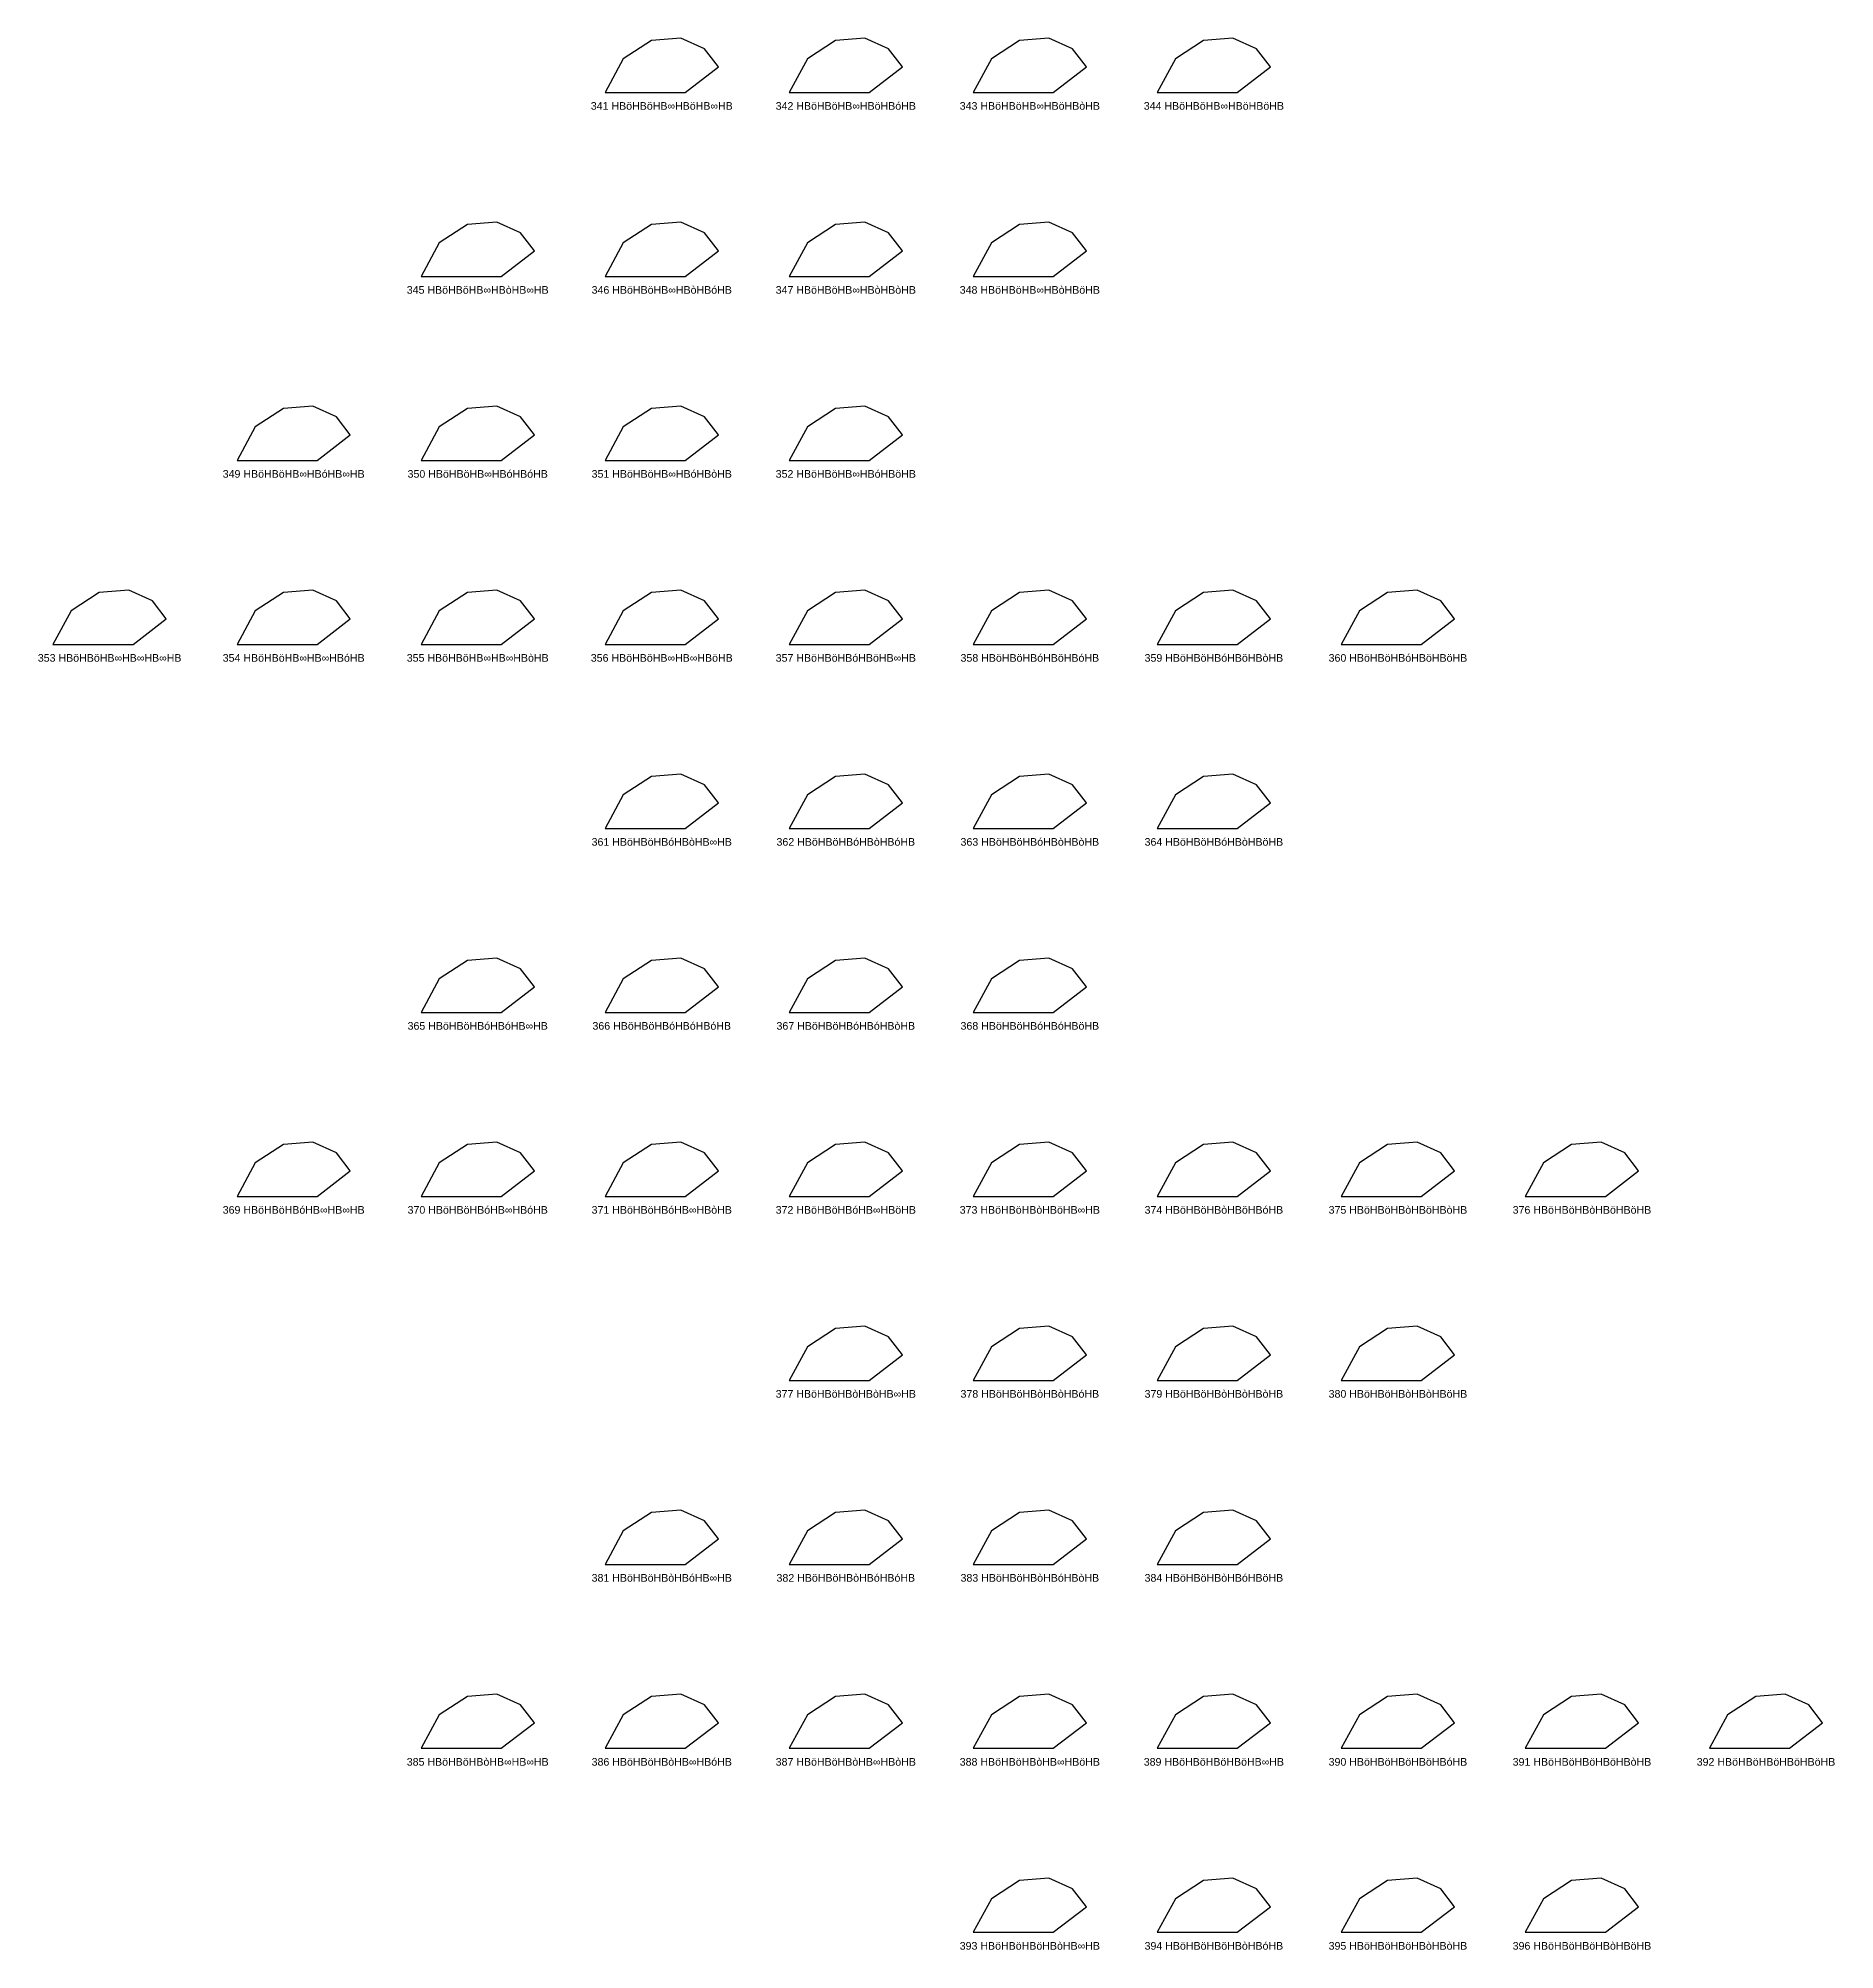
# Model space of a CAD drawing. Header units: millimetres. Extents: x 122552 to 1654769, y -10280102 to 62068.
# Drawn here: x 1318963 to 1579093, y -5089940 to -4813085 of the extents above; entities that cross this region are included whole.
import ezdxf
from ezdxf.enums import TextEntityAlignment as Align

# ---------------------------------------------------------------- set-up
doc = ezdxf.new("R2010")
doc.units = ezdxf.units.MM
doc.styles.add('Arial', font='arial_0.ttf')

msp = doc.modelspace()

# ---------------------------------------------------------------- linework, layer by layer
for points in [[(1412010, -4813085), (1407754, -4813422), (1403681, -4816069), (1401045, -4820927), (1412632, -4820927), (1417450, -4817223), (1415439, -4814608)], [(1438659, -4813085), (1434402, -4813422), (1430330, -4816069), (1427693, -4820927), (1439281, -4820927), (1444098, -4817223), (1442088, -4814608)], [(1465307, -4813085), (1461051, -4813422), (1456978, -4816069), (1454342, -4820927), (1465929, -4820927), (1470747, -4817223), (1468737, -4814608)], [(1491956, -4813085), (1487700, -4813422), (1483627, -4816069), (1480991, -4820927), (1492578, -4820927), (1497396, -4817223), (1495385, -4814608)], [(1385361, -4839733), (1381105, -4840071), (1377032, -4842718), (1374396, -4847576), (1385983, -4847576), (1390801, -4843871), (1388791, -4841257)], [(1412010, -4839733), (1407754, -4840071), (1403681, -4842718), (1401045, -4847576), (1412632, -4847576), (1417450, -4843871), (1415439, -4841257)], [(1438659, -4839733), (1434402, -4840071), (1430330, -4842718), (1427693, -4847576), (1439281, -4847576), (1444098, -4843871), (1442088, -4841257)], [(1465307, -4839733), (1461051, -4840071), (1456978, -4842718), (1454342, -4847576), (1465929, -4847576), (1470747, -4843871), (1468737, -4841257)], [(1358713, -4866382), (1354456, -4866719), (1350384, -4869367), (1347747, -4874225), (1359335, -4874225), (1364152, -4870520), (1362142, -4867905)], [(1385361, -4866382), (1381105, -4866719), (1377032, -4869367), (1374396, -4874225), (1385983, -4874225), (1390801, -4870520), (1388791, -4867905)], [(1412010, -4866382), (1407754, -4866719), (1403681, -4869367), (1401045, -4874225), (1412632, -4874225), (1417450, -4870520), (1415439, -4867905)], [(1438659, -4866382), (1434402, -4866719), (1430330, -4869367), (1427693, -4874225), (1439281, -4874225), (1444098, -4870520), (1442088, -4867905)], [(1332064, -4893031), (1327808, -4893368), (1323735, -4896016), (1321099, -4900873), (1332686, -4900873), (1337504, -4897169), (1335493, -4894554)], [(1358713, -4893031), (1354456, -4893368), (1350384, -4896016), (1347747, -4900873), (1359335, -4900873), (1364152, -4897169), (1362142, -4894554)], [(1385361, -4893031), (1381105, -4893368), (1377032, -4896016), (1374396, -4900873), (1385983, -4900873), (1390801, -4897169), (1388791, -4894554)], [(1412010, -4893031), (1407754, -4893368), (1403681, -4896016), (1401045, -4900873), (1412632, -4900873), (1417450, -4897169), (1415439, -4894554)], [(1438659, -4893031), (1434402, -4893368), (1430330, -4896016), (1427693, -4900873), (1439281, -4900873), (1444098, -4897169), (1442088, -4894554)], [(1465307, -4893031), (1461051, -4893368), (1456978, -4896016), (1454342, -4900873), (1465929, -4900873), (1470747, -4897169), (1468737, -4894554)], [(1491956, -4893031), (1487700, -4893368), (1483627, -4896016), (1480991, -4900873), (1492578, -4900873), (1497396, -4897169), (1495385, -4894554)], [(1518605, -4893031), (1514348, -4893368), (1510276, -4896016), (1507639, -4900873), (1519227, -4900873), (1524044, -4897169), (1522034, -4894554)], [(1412010, -4919679), (1407754, -4920017), (1403681, -4922664), (1401045, -4927522), (1412632, -4927522), (1417450, -4923817), (1415439, -4921203)], [(1438659, -4919679), (1434402, -4920017), (1430330, -4922664), (1427693, -4927522), (1439281, -4927522), (1444098, -4923817), (1442088, -4921203)], [(1465307, -4919679), (1461051, -4920017), (1456978, -4922664), (1454342, -4927522), (1465929, -4927522), (1470747, -4923817), (1468737, -4921203)], [(1491956, -4919679), (1487700, -4920017), (1483627, -4922664), (1480991, -4927522), (1492578, -4927522), (1497396, -4923817), (1495385, -4921203)], [(1385361, -4946328), (1381105, -4946665), (1377032, -4949313), (1374396, -4954171), (1385983, -4954171), (1390801, -4950466), (1388791, -4947851)], [(1412010, -4946328), (1407754, -4946665), (1403681, -4949313), (1401045, -4954171), (1412632, -4954171), (1417450, -4950466), (1415439, -4947851)], [(1438659, -4946328), (1434402, -4946665), (1430330, -4949313), (1427693, -4954171), (1439281, -4954171), (1444098, -4950466), (1442088, -4947851)], [(1465307, -4946328), (1461051, -4946665), (1456978, -4949313), (1454342, -4954171), (1465929, -4954171), (1470747, -4950466), (1468737, -4947851)], [(1358713, -4972977), (1354456, -4973314), (1350384, -4975962), (1347747, -4980819), (1359335, -4980819), (1364152, -4977115), (1362142, -4974500)], [(1385361, -4972977), (1381105, -4973314), (1377032, -4975962), (1374396, -4980819), (1385983, -4980819), (1390801, -4977115), (1388791, -4974500)], [(1412010, -4972977), (1407754, -4973314), (1403681, -4975962), (1401045, -4980819), (1412632, -4980819), (1417450, -4977115), (1415439, -4974500)], [(1438659, -4972977), (1434402, -4973314), (1430330, -4975962), (1427693, -4980819), (1439281, -4980819), (1444098, -4977115), (1442088, -4974500)], [(1465307, -4972977), (1461051, -4973314), (1456978, -4975962), (1454342, -4980819), (1465929, -4980819), (1470747, -4977115), (1468737, -4974500)], [(1491956, -4972977), (1487700, -4973314), (1483627, -4975962), (1480991, -4980819), (1492578, -4980819), (1497396, -4977115), (1495385, -4974500)], [(1518605, -4972977), (1514348, -4973314), (1510276, -4975962), (1507639, -4980819), (1519227, -4980819), (1524044, -4977115), (1522034, -4974500)], [(1545253, -4972977), (1540997, -4973314), (1536924, -4975962), (1534288, -4980819), (1545875, -4980819), (1550693, -4977115), (1548683, -4974500)], [(1438659, -4999625), (1434402, -4999963), (1430330, -5002610), (1427693, -5007468), (1439281, -5007468), (1444098, -5003763), (1442088, -5001149)], [(1465307, -4999625), (1461051, -4999963), (1456978, -5002610), (1454342, -5007468), (1465929, -5007468), (1470747, -5003763), (1468737, -5001149)], [(1491956, -4999625), (1487700, -4999963), (1483627, -5002610), (1480991, -5007468), (1492578, -5007468), (1497396, -5003763), (1495385, -5001149)], [(1518605, -4999625), (1514348, -4999963), (1510276, -5002610), (1507639, -5007468), (1519227, -5007468), (1524044, -5003763), (1522034, -5001149)], [(1412010, -5026274), (1407754, -5026611), (1403681, -5029259), (1401045, -5034117), (1412632, -5034117), (1417450, -5030412), (1415439, -5027797)], [(1438659, -5026274), (1434402, -5026611), (1430330, -5029259), (1427693, -5034117), (1439281, -5034117), (1444098, -5030412), (1442088, -5027797)], [(1465307, -5026274), (1461051, -5026611), (1456978, -5029259), (1454342, -5034117), (1465929, -5034117), (1470747, -5030412), (1468737, -5027797)], [(1491956, -5026274), (1487700, -5026611), (1483627, -5029259), (1480991, -5034117), (1492578, -5034117), (1497396, -5030412), (1495385, -5027797)], [(1385361, -5052923), (1381105, -5053260), (1377032, -5055908), (1374396, -5060765), (1385983, -5060765), (1390801, -5057061), (1388791, -5054446)], [(1412010, -5052923), (1407754, -5053260), (1403681, -5055908), (1401045, -5060765), (1412632, -5060765), (1417450, -5057061), (1415439, -5054446)], [(1438659, -5052923), (1434402, -5053260), (1430330, -5055908), (1427693, -5060765), (1439281, -5060765), (1444098, -5057061), (1442088, -5054446)], [(1465307, -5052923), (1461051, -5053260), (1456978, -5055908), (1454342, -5060765), (1465929, -5060765), (1470747, -5057061), (1468737, -5054446)], [(1491956, -5052923), (1487700, -5053260), (1483627, -5055908), (1480991, -5060765), (1492578, -5060765), (1497396, -5057061), (1495385, -5054446)], [(1518605, -5052923), (1514348, -5053260), (1510276, -5055908), (1507639, -5060765), (1519227, -5060765), (1524044, -5057061), (1522034, -5054446)], [(1545253, -5052923), (1540997, -5053260), (1536924, -5055908), (1534288, -5060765), (1545875, -5060765), (1550693, -5057061), (1548683, -5054446)], [(1571902, -5052923), (1567646, -5053260), (1563573, -5055908), (1560937, -5060765), (1572524, -5060765), (1577342, -5057061), (1575331, -5054446)], [(1465307, -5079571), (1461051, -5079909), (1456978, -5082556), (1454342, -5087414), (1465929, -5087414), (1470747, -5083709), (1468737, -5081095)], [(1491956, -5079571), (1487700, -5079909), (1483627, -5082556), (1480991, -5087414), (1492578, -5087414), (1497396, -5083709), (1495385, -5081095)], [(1518605, -5079571), (1514348, -5079909), (1510276, -5082556), (1507639, -5087414), (1519227, -5087414), (1524044, -5083709), (1522034, -5081095)], [(1545253, -5079571), (1540997, -5079909), (1536924, -5082556), (1534288, -5087414), (1545875, -5087414), (1550693, -5083709), (1548683, -5081095)]]:
    msp.add_lwpolyline(points, close=True)

# ---------------------------------------------------------------- texts
at = {"style": 'Arial'}
for s, p in [('341 HBöHBöHB∞HBöHB∞HB', (1409247, -4822888)), ('342 HBöHBöHB∞HBöHBóHB', (1435896, -4822888)), ('343 HBöHBöHB∞HBöHBòHB', (1462544, -4822888)), ('344 HBöHBöHB∞HBöHBöHB', (1489193, -4822888)), ('345 HBöHBöHB∞HBòHB∞HB', (1382598, -4849537)), ('346 HBöHBöHB∞HBòHBóHB', (1409247, -4849537)), ('347 HBöHBöHB∞HBòHBòHB', (1435896, -4849537)), ('348 HBöHBöHB∞HBòHBöHB', (1462544, -4849537)), ('349 HBöHBöHB∞HBóHB∞HB', (1355950, -4876185)), ('350 HBöHBöHB∞HBóHBóHB', (1382598, -4876185)), ('351 HBöHBöHB∞HBóHBòHB', (1409247, -4876185)), ('352 HBöHBöHB∞HBóHBöHB', (1435896, -4876185)), ('353 HBöHBöHB∞HB∞HB∞HB', (1329301, -4902834)), ('354 HBöHBöHB∞HB∞HBóHB', (1355950, -4902834)), ('355 HBöHBöHB∞HB∞HBòHB', (1382598, -4902834)), ('356 HBöHBöHB∞HB∞HBöHB', (1409247, -4902834)), ('357 HBöHBöHBóHBöHB∞HB', (1435896, -4902834)), ('358 HBöHBöHBóHBöHBóHB', (1462544, -4902834)), ('359 HBöHBöHBóHBöHBòHB', (1489193, -4902834)), ('360 HBöHBöHBóHBöHBöHB', (1515842, -4902834)), ('361 HBöHBöHBóHBòHB∞HB', (1409247, -4929483)), ('362 HBöHBöHBóHBòHBóHB', (1435896, -4929483)), ('363 HBöHBöHBóHBòHBòHB', (1462544, -4929483)), ('364 HBöHBöHBóHBòHBöHB', (1489193, -4929483)), ('365 HBöHBöHBóHBóHB∞HB', (1382598, -4956131)), ('366 HBöHBöHBóHBóHBóHB', (1409247, -4956131)), ('367 HBöHBöHBóHBóHBòHB', (1435896, -4956131)), ('368 HBöHBöHBóHBóHBöHB', (1462544, -4956131)), ('369 HBöHBöHBóHB∞HB∞HB', (1355950, -4982780)), ('370 HBöHBöHBóHB∞HBóHB', (1382598, -4982780)), ('371 HBöHBöHBóHB∞HBòHB', (1409247, -4982780)), ('372 HBöHBöHBóHB∞HBöHB', (1435896, -4982780)), ('373 HBöHBöHBòHBöHB∞HB', (1462544, -4982780)), ('374 HBöHBöHBòHBöHBóHB', (1489193, -4982780)), ('375 HBöHBöHBòHBöHBòHB', (1515842, -4982780)), ('376 HBöHBöHBòHBöHBöHB', (1542491, -4982780)), ('377 HBöHBöHBòHBòHB∞HB', (1435896, -5009429)), ('378 HBöHBöHBòHBòHBóHB', (1462544, -5009429)), ('379 HBöHBöHBòHBòHBòHB', (1489193, -5009429)), ('380 HBöHBöHBòHBòHBöHB', (1515842, -5009429)), ('381 HBöHBöHBòHBóHB∞HB', (1409247, -5036077)), ('382 HBöHBöHBòHBóHBóHB', (1435896, -5036077)), ('383 HBöHBöHBòHBóHBòHB', (1462544, -5036077)), ('384 HBöHBöHBòHBóHBöHB', (1489193, -5036077)), ('385 HBöHBöHBòHB∞HB∞HB', (1382598, -5062726)), ('386 HBöHBöHBòHB∞HBóHB', (1409247, -5062726)), ('387 HBöHBöHBòHB∞HBòHB', (1435896, -5062726)), ('388 HBöHBöHBòHB∞HBöHB', (1462544, -5062726)), ('389 HBöHBöHBöHBöHB∞HB', (1489193, -5062726)), ('390 HBöHBöHBöHBöHBóHB', (1515842, -5062726)), ('391 HBöHBöHBöHBöHBòHB', (1542491, -5062726)), ('392 HBöHBöHBöHBöHBöHB', (1569139, -5062726)), ('393 HBöHBöHBöHBòHB∞HB', (1462544, -5089375)), ('394 HBöHBöHBöHBòHBóHB', (1489193, -5089375)), ('395 HBöHBöHBöHBòHBòHB', (1515842, -5089375)), ('396 HBöHBöHBöHBòHBöHB', (1542491, -5089375))]:
    msp.add_text(s, height=1100, dxfattribs=at).set_placement(p, align=Align.MIDDLE_CENTER)

doc.saveas('drawing.dxf')
